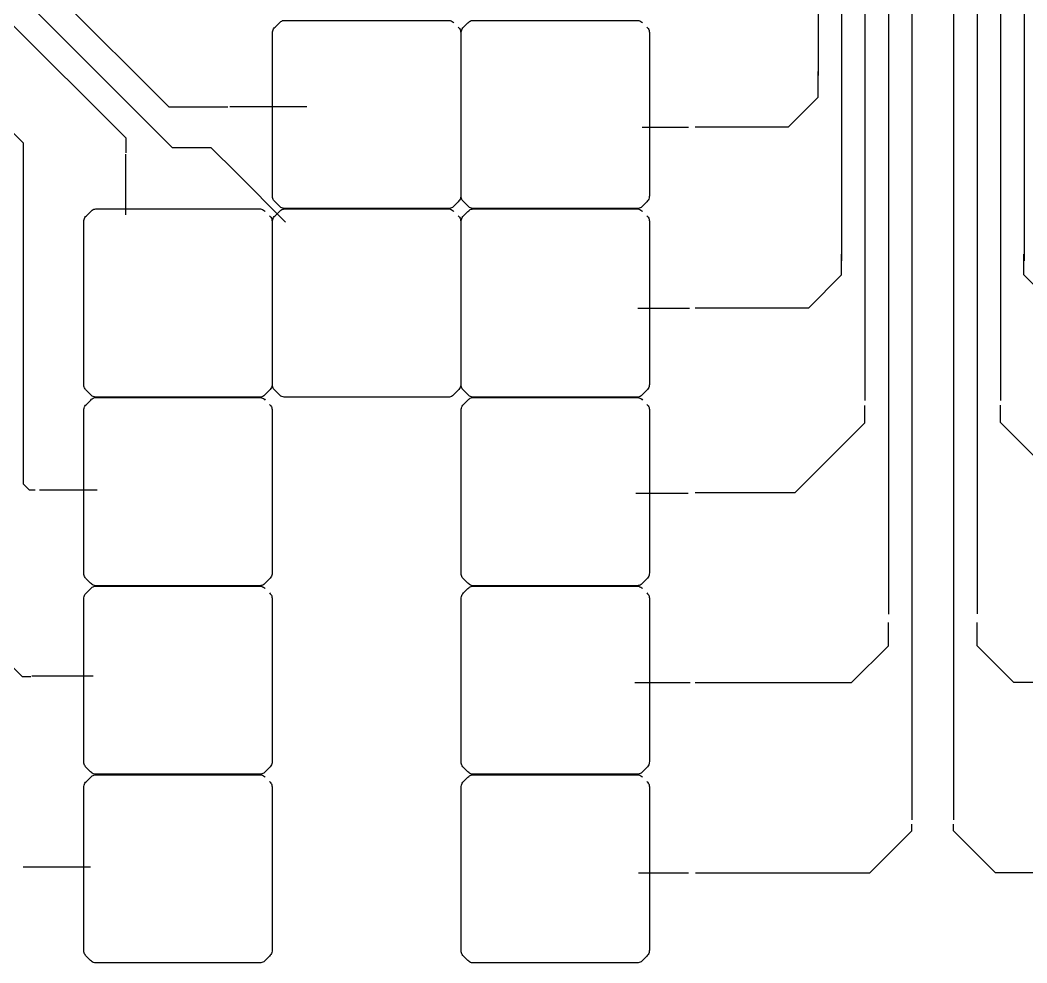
# Model space of a CAD drawing. Header units: millimetres. Extents: x -57500 to 57500, y -57500 to 57500.
# Drawn here: x -9732 to 995, y 9048 to 19095 of the extents above; entities that cross this region are included whole.
import ezdxf

# ---------------------------------------------------------------- set-up
doc = ezdxf.new("R2010")
doc.units = ezdxf.units.MM

msp = doc.modelspace()

# ---------------------------------------------------------------- linework, layer by layer
for p, q in [((-480.25, 33522.95), (-480.25, 12765.4)), ((-230.25, 33522.95), (-230.25, 10572.15)), ((214.65, 33523.4), (214.65, 10572.6)), ((464.65, 33523.4), (464.65, 12765.85)), ((-730.25, 33265.55), (-730.25, 15041.05)), ((714.65, 33266), (714.65, 15041.5)), ((-980.25, 32821), (-980.25, 16528.1)), ((964.65, 32821.45), (964.65, 16528.55)), ((-1230.25, 32238.2), (-1230.25, 18504.4)), ((-9610.95, 19633.5), (-8148.5, 18171.05)), ((-9730.3, 19357.9), (-8111.25, 17738.85)), ((-9875.05, 19109.5), (-8606.05, 17840.5)), ((-7040.602, 18980.615), (-7036.896, 18991.906)), ((-7036.896, 18991.906), (-7031.339, 19002.399)), ((-7031.339, 19002.399), (-7024.157, 19011.787)), ((-7024.157, 19011.787), (-7015.828, 19020.157)), ((-7015.828, 19020.157), (-6969.694, 19066.291)), ((-6969.694, 19066.291), (-6962.262, 19073.704)), ((-6962.262, 19073.704), (-6954.043, 19080.255)), ((-6954.043, 19080.255), (-6944.926, 19085.538)), ((-6944.926, 19085.538), (-6935.076, 19089.406)), ((-6935.076, 19089.406), (-6924.607, 19091.774)), ((-6924.607, 19091.774), (-6913.912, 19092.501)), ((-6913.912, 19092.501), (-5172.861, 19092.501)), ((-5172.861, 19092.501), (-5161.053, 19092.419)), ((-5161.053, 19092.419), (-5149.365, 19090.624)), ((-5149.365, 19090.624), (-5138.074, 19086.918)), ((-5138.074, 19086.918), (-5127.581, 19081.361)), ((-5127.581, 19081.361), (-5118.193, 19074.179)), ((-5118.193, 19074.179), (-5109.823, 19065.85)), ((-5063.689, 19019.716), (-5056.277, 19012.284)), ((-5056.277, 19012.284), (-5049.725, 19004.065)), ((-5049.725, 19004.065), (-5044.442, 18994.948)), ((-5044.442, 18994.948), (-5040.575, 18985.098)), ((-5030.602, 18980.615), (-5026.896, 18991.906)), ((-5026.896, 18991.906), (-5021.339, 19002.399)), ((-5021.339, 19002.399), (-5014.157, 19011.787)), ((-5014.157, 19011.787), (-5005.828, 19020.157)), ((-5005.828, 19020.157), (-4959.694, 19066.291)), ((-4959.694, 19066.291), (-4952.262, 19073.704)), ((-4952.262, 19073.704), (-4944.043, 19080.255)), ((-4944.043, 19080.255), (-4934.926, 19085.538)), ((-4934.926, 19085.538), (-4925.076, 19089.406)), ((-4925.076, 19089.406), (-4914.607, 19091.774)), ((-4914.607, 19091.774), (-4903.912, 19092.501)), ((-4903.912, 19092.501), (-3162.861, 19092.501)), ((-3162.861, 19092.501), (-3151.053, 19092.419)), ((-3151.053, 19092.419), (-3139.365, 19090.624)), ((-3139.365, 19090.624), (-3128.074, 19086.918)), ((-3128.074, 19086.918), (-3117.581, 19081.361)), ((-3117.581, 19081.361), (-3108.193, 19074.179)), ((-3108.193, 19074.179), (-3099.823, 19065.85)), ((-3053.689, 19019.716), (-3046.277, 19012.284)), ((-3046.277, 19012.284), (-3039.725, 19004.065)), ((-3039.725, 19004.065), (-3034.442, 18994.948)), ((-3034.442, 18994.948), (-3030.575, 18985.098)), ((-7042.479, 18957.119), (-7042.397, 18968.927)), ((-7042.479, 17216.069), (-7042.479, 18957.119)), ((-7042.397, 18968.927), (-7040.602, 18980.615)), ((-5040.575, 18985.098), (-5038.206, 18974.629)), ((-5038.206, 18974.629), (-5037.479, 18963.934)), ((-5037.479, 18963.934), (-5037.479, 17222.883)), ((-5032.479, 18957.119), (-5032.397, 18968.927)), ((-5032.479, 17216.069), (-5032.479, 18957.119)), ((-5032.397, 18968.927), (-5030.602, 18980.615)), ((-3030.575, 18985.098), (-3028.206, 18974.629)), ((-3028.206, 18974.629), (-3027.479, 18963.934)), ((-3027.479, 18963.934), (-3027.479, 17222.883)), ((-10758.15, 18845.95), (-9698.4, 17786.2)), ((-1230.4, 18273.75), (-1230.4, 18547.25)), ((-1546.3, 17957.85), (-1230.4, 18273.75)), ((-8148.5, 18171.05), (-7519.8, 18171.05)), ((-6676.8, 18169.2), (-7495.5, 18169.2)), ((-3104.7, 17954.05), (-2611.9, 17954.05)), ((-2537.55, 17957.85), (-1546.3, 17957.85)), ((-8606.05, 17840.5), (-8606.05, 17681.25)), ((-9698.4, 17786.2), (-9698.4, 14151.25)), ((-8111.25, 17738.85), (-7697.95, 17738.85)), ((-7697.95, 17738.85), (-7423.35, 17464.25)), ((-8606.75, 17018.9), (-8606.75, 17667.35)), ((-7423.1, 17464.05), (-6902.55, 16943.5)), ((-7041.752, 17205.373), (-7042.479, 17216.069)), ((-7039.384, 17194.905), (-7041.752, 17205.373)), ((-7035.516, 17185.055), (-7039.384, 17194.905)), ((-7030.233, 17175.937), (-7035.516, 17185.055)), ((-7023.682, 17167.718), (-7030.233, 17175.937)), ((-7016.269, 17160.286), (-7023.682, 17167.718)), ((-5055.801, 17168.215), (-5064.13, 17159.845)), ((-5048.619, 17177.603), (-5055.801, 17168.215)), ((-5043.062, 17188.096), (-5048.619, 17177.603)), ((-5039.357, 17199.387), (-5043.062, 17188.096)), ((-5037.562, 17211.075), (-5039.357, 17199.387)), ((-5037.479, 17222.883), (-5037.562, 17211.075)), ((-5031.752, 17205.373), (-5032.479, 17216.069)), ((-5029.384, 17194.905), (-5031.752, 17205.373)), ((-5025.516, 17185.055), (-5029.384, 17194.905)), ((-5020.233, 17175.937), (-5025.516, 17185.055)), ((-5013.682, 17167.718), (-5020.233, 17175.937)), ((-5006.269, 17160.286), (-5013.682, 17167.718)), ((-3045.801, 17168.215), (-3054.13, 17159.845)), ((-3038.619, 17177.603), (-3045.801, 17168.215)), ((-3033.062, 17188.096), (-3038.619, 17177.603)), ((-3029.357, 17199.387), (-3033.062, 17188.096)), ((-3027.562, 17211.075), (-3029.357, 17199.387)), ((-3027.479, 17222.883), (-3027.562, 17211.075)), ((-9025.828, 17010.157), (-8979.694, 17056.291)), ((-8979.694, 17056.291), (-8972.262, 17063.704)), ((-8972.262, 17063.704), (-8964.043, 17070.255)), ((-8964.043, 17070.255), (-8954.926, 17075.538)), ((-8954.926, 17075.538), (-8945.076, 17079.406)), ((-8945.076, 17079.406), (-8934.607, 17081.774)), ((-8934.607, 17081.774), (-8923.912, 17082.501)), ((-8923.912, 17082.501), (-7182.861, 17082.501)), ((-7182.861, 17082.501), (-7171.053, 17082.419)), ((-7171.053, 17082.419), (-7159.365, 17080.624)), ((-7159.365, 17080.624), (-7148.074, 17076.918)), ((-7148.074, 17076.918), (-7137.581, 17071.361)), ((-7137.581, 17071.361), (-7128.193, 17064.179)), ((-7128.193, 17064.179), (-7119.823, 17055.85)), ((-6970.135, 17114.152), (-7016.269, 17160.286)), ((-7015.828, 17010.157), (-6969.694, 17056.291)), ((-6961.766, 17105.823), (-6970.135, 17114.152)), ((-6969.694, 17056.291), (-6962.262, 17063.704)), ((-6962.262, 17063.704), (-6954.043, 17070.255)), ((-6952.377, 17098.641), (-6961.766, 17105.823)), ((-6954.043, 17070.255), (-6944.926, 17075.538)), ((-6941.884, 17093.084), (-6952.377, 17098.641)), ((-6944.926, 17075.538), (-6935.076, 17079.406)), ((-6930.593, 17089.379), (-6941.884, 17093.084)), ((-6935.076, 17079.406), (-6924.607, 17081.774)), ((-6918.905, 17087.584), (-6930.593, 17089.379)), ((-6924.607, 17081.774), (-6913.912, 17082.501)), ((-6907.098, 17087.501), (-6918.905, 17087.584)), ((-6913.912, 17082.501), (-5172.861, 17082.501)), ((-5166.047, 17087.501), (-6907.098, 17087.501)), ((-5172.861, 17082.501), (-5161.053, 17082.419)), ((-5155.351, 17088.228), (-5166.047, 17087.501)), ((-5161.053, 17082.419), (-5149.365, 17080.624)), ((-5144.883, 17090.597), (-5155.351, 17088.228)), ((-5149.365, 17080.624), (-5138.074, 17076.918)), ((-5135.033, 17094.464), (-5144.883, 17090.597)), ((-5138.074, 17076.918), (-5127.581, 17071.361)), ((-5125.915, 17099.747), (-5135.033, 17094.464)), ((-5127.581, 17071.361), (-5118.193, 17064.179)), ((-5117.696, 17106.299), (-5125.915, 17099.747)), ((-5118.193, 17064.179), (-5109.823, 17055.85)), ((-5110.264, 17113.711), (-5117.696, 17106.299)), ((-5064.13, 17159.845), (-5110.264, 17113.711)), ((-4960.135, 17114.152), (-5006.269, 17160.286)), ((-5005.828, 17010.157), (-4959.694, 17056.291)), ((-4951.766, 17105.823), (-4960.135, 17114.152)), ((-4959.694, 17056.291), (-4952.262, 17063.704)), ((-4952.262, 17063.704), (-4944.043, 17070.255)), ((-4942.377, 17098.641), (-4951.766, 17105.823)), ((-4944.043, 17070.255), (-4934.926, 17075.538)), ((-4931.884, 17093.084), (-4942.377, 17098.641)), ((-4934.926, 17075.538), (-4925.076, 17079.406)), ((-4920.593, 17089.379), (-4931.884, 17093.084)), ((-4925.076, 17079.406), (-4914.607, 17081.774)), ((-4908.905, 17087.584), (-4920.593, 17089.379)), ((-4914.607, 17081.774), (-4903.912, 17082.501)), ((-4897.098, 17087.501), (-4908.905, 17087.584)), ((-4903.912, 17082.501), (-3162.861, 17082.501)), ((-3156.047, 17087.501), (-4897.098, 17087.501)), ((-3162.861, 17082.501), (-3151.053, 17082.419)), ((-3145.351, 17088.228), (-3156.047, 17087.501)), ((-3151.053, 17082.419), (-3139.365, 17080.624)), ((-3134.883, 17090.597), (-3145.351, 17088.228)), ((-3139.365, 17080.624), (-3128.074, 17076.918)), ((-3125.033, 17094.464), (-3134.883, 17090.597)), ((-3128.074, 17076.918), (-3117.581, 17071.361)), ((-3115.915, 17099.747), (-3125.033, 17094.464)), ((-3117.581, 17071.361), (-3108.193, 17064.179)), ((-3107.696, 17106.299), (-3115.915, 17099.747)), ((-3108.193, 17064.179), (-3099.823, 17055.85)), ((-3100.264, 17113.711), (-3107.696, 17106.299)), ((-3054.13, 17159.845), (-3100.264, 17113.711)), ((-9052.479, 16947.119), (-9052.397, 16958.927)), ((-9052.397, 16958.927), (-9050.602, 16970.615)), ((-9050.602, 16970.615), (-9046.896, 16981.906)), ((-9046.896, 16981.906), (-9041.339, 16992.399)), ((-9041.339, 16992.399), (-9034.157, 17001.787)), ((-9034.157, 17001.787), (-9025.828, 17010.157)), ((-7073.689, 17009.716), (-7066.277, 17002.284)), ((-7066.277, 17002.284), (-7059.725, 16994.065)), ((-7059.725, 16994.065), (-7054.442, 16984.948)), ((-7054.442, 16984.948), (-7050.575, 16975.098)), ((-7050.575, 16975.098), (-7048.206, 16964.629)), ((-7048.206, 16964.629), (-7047.479, 16953.934)), ((-7047.479, 16953.934), (-7047.479, 15212.883)), ((-7042.479, 16947.119), (-7042.397, 16958.927)), ((-7042.397, 16958.927), (-7040.602, 16970.615)), ((-7040.602, 16970.615), (-7036.896, 16981.906)), ((-7036.896, 16981.906), (-7031.339, 16992.399)), ((-7031.339, 16992.399), (-7024.157, 17001.787)), ((-7024.157, 17001.787), (-7015.828, 17010.157)), ((-5063.689, 17009.716), (-5056.277, 17002.284)), ((-5056.277, 17002.284), (-5049.725, 16994.065)), ((-5049.725, 16994.065), (-5044.442, 16984.948)), ((-5044.442, 16984.948), (-5040.575, 16975.098)), ((-5040.575, 16975.098), (-5038.206, 16964.629)), ((-5038.206, 16964.629), (-5037.479, 16953.934)), ((-5037.479, 16953.934), (-5037.479, 15212.883)), ((-5032.479, 16947.119), (-5032.397, 16958.927)), ((-5032.397, 16958.927), (-5030.602, 16970.615)), ((-5030.602, 16970.615), (-5026.896, 16981.906)), ((-5026.896, 16981.906), (-5021.339, 16992.399)), ((-5021.339, 16992.399), (-5014.157, 17001.787)), ((-5014.157, 17001.787), (-5005.828, 17010.157)), ((-3053.689, 17009.716), (-3046.277, 17002.284)), ((-3046.277, 17002.284), (-3039.725, 16994.065)), ((-3039.725, 16994.065), (-3034.442, 16984.948)), ((-3034.442, 16984.948), (-3030.575, 16975.098)), ((-3030.575, 16975.098), (-3028.206, 16964.629)), ((-3028.206, 16964.629), (-3027.479, 16953.934)), ((-3027.479, 16953.934), (-3027.479, 15212.883)), ((-9052.479, 15206.069), (-9052.479, 16947.119)), ((-7042.479, 15206.069), (-7042.479, 16947.119)), ((-5032.479, 15206.069), (-5032.479, 16947.119)), ((-979.4, 16379.7), (-979.4, 16600.95)), ((963.8, 16380.15), (963.8, 16601.4)), ((-1329.1, 16030), (-979.4, 16379.7)), ((1313.5, 16030.45), (963.8, 16380.15)), ((-3148.45, 16026.6), (-2601.3, 16026.6)), ((-2537.55, 16030), (-1329.1, 16030)), ((-9051.752, 15195.373), (-9052.479, 15206.069)), ((-9049.384, 15184.905), (-9051.752, 15195.373)), ((-9045.516, 15175.055), (-9049.384, 15184.905)), ((-9040.233, 15165.937), (-9045.516, 15175.055)), ((-9033.682, 15157.718), (-9040.233, 15165.937)), ((-9026.269, 15150.286), (-9033.682, 15157.718)), ((-8980.135, 15104.152), (-9026.269, 15150.286)), ((-7074.13, 15149.845), (-7120.264, 15103.711)), ((-7065.801, 15158.215), (-7074.13, 15149.845)), ((-7058.619, 15167.603), (-7065.801, 15158.215)), ((-7053.062, 15178.096), (-7058.619, 15167.603)), ((-7049.357, 15189.387), (-7053.062, 15178.096)), ((-7047.562, 15201.075), (-7049.357, 15189.387)), ((-7047.479, 15212.883), (-7047.562, 15201.075)), ((-7041.752, 15195.373), (-7042.479, 15206.069)), ((-7039.384, 15184.905), (-7041.752, 15195.373)), ((-7035.516, 15175.055), (-7039.384, 15184.905)), ((-7030.233, 15165.937), (-7035.516, 15175.055)), ((-7023.682, 15157.718), (-7030.233, 15165.937)), ((-7016.269, 15150.286), (-7023.682, 15157.718)), ((-6970.135, 15104.152), (-7016.269, 15150.286)), ((-5064.13, 15149.845), (-5110.264, 15103.711)), ((-5055.801, 15158.215), (-5064.13, 15149.845)), ((-5048.619, 15167.603), (-5055.801, 15158.215)), ((-5043.062, 15178.096), (-5048.619, 15167.603)), ((-5039.357, 15189.387), (-5043.062, 15178.096)), ((-5037.562, 15201.075), (-5039.357, 15189.387)), ((-5037.479, 15212.883), (-5037.562, 15201.075)), ((-5031.752, 15195.373), (-5032.479, 15206.069)), ((-5029.384, 15184.905), (-5031.752, 15195.373)), ((-5025.516, 15175.055), (-5029.384, 15184.905)), ((-5020.233, 15165.937), (-5025.516, 15175.055)), ((-5013.682, 15157.718), (-5020.233, 15165.937)), ((-5006.269, 15150.286), (-5013.682, 15157.718)), ((-4960.135, 15104.152), (-5006.269, 15150.286)), ((-3054.13, 15149.845), (-3100.264, 15103.711)), ((-3045.801, 15158.215), (-3054.13, 15149.845)), ((-3038.619, 15167.603), (-3045.801, 15158.215)), ((-3033.062, 15178.096), (-3038.619, 15167.603)), ((-3029.357, 15189.387), (-3033.062, 15178.096)), ((-3027.562, 15201.075), (-3029.357, 15189.387)), ((-3027.479, 15212.883), (-3027.562, 15201.075)), ((-9025.828, 15000.157), (-8979.694, 15046.291)), ((-8971.766, 15095.823), (-8980.135, 15104.152)), ((-8979.694, 15046.291), (-8972.262, 15053.704)), ((-8972.262, 15053.704), (-8964.043, 15060.255)), ((-8962.377, 15088.641), (-8971.766, 15095.823)), ((-8964.043, 15060.255), (-8954.926, 15065.538)), ((-8951.884, 15083.084), (-8962.377, 15088.641)), ((-8954.926, 15065.538), (-8945.076, 15069.406)), ((-8940.593, 15079.379), (-8951.884, 15083.084)), ((-8945.076, 15069.406), (-8934.607, 15071.774)), ((-8928.905, 15077.584), (-8940.593, 15079.379)), ((-8934.607, 15071.774), (-8923.912, 15072.501)), ((-8917.098, 15077.501), (-8928.905, 15077.584)), ((-8923.912, 15072.501), (-7182.861, 15072.501)), ((-7176.047, 15077.501), (-8917.098, 15077.501)), ((-7182.861, 15072.501), (-7171.053, 15072.419)), ((-7165.351, 15078.228), (-7176.047, 15077.501)), ((-7171.053, 15072.419), (-7159.365, 15070.624)), ((-7154.883, 15080.597), (-7165.351, 15078.228)), ((-7159.365, 15070.624), (-7148.074, 15066.918)), ((-7145.033, 15084.464), (-7154.883, 15080.597)), ((-7148.074, 15066.918), (-7137.581, 15061.361)), ((-7135.915, 15089.747), (-7145.033, 15084.464)), ((-7137.581, 15061.361), (-7128.193, 15054.179)), ((-7127.696, 15096.299), (-7135.915, 15089.747)), ((-7128.193, 15054.179), (-7119.823, 15045.85)), ((-7120.264, 15103.711), (-7127.696, 15096.299)), ((-6961.766, 15095.823), (-6970.135, 15104.152)), ((-6952.377, 15088.641), (-6961.766, 15095.823)), ((-6941.884, 15083.084), (-6952.377, 15088.641)), ((-6930.593, 15079.379), (-6941.884, 15083.084)), ((-6918.905, 15077.584), (-6930.593, 15079.379)), ((-6907.098, 15077.501), (-6918.905, 15077.584)), ((-5166.047, 15077.501), (-6907.098, 15077.501)), ((-5155.351, 15078.228), (-5166.047, 15077.501)), ((-5144.883, 15080.597), (-5155.351, 15078.228)), ((-5135.033, 15084.464), (-5144.883, 15080.597)), ((-5125.915, 15089.747), (-5135.033, 15084.464)), ((-5117.696, 15096.299), (-5125.915, 15089.747)), ((-5110.264, 15103.711), (-5117.696, 15096.299)), ((-5005.828, 15000.157), (-4959.694, 15046.291)), ((-4951.766, 15095.823), (-4960.135, 15104.152)), ((-4959.694, 15046.291), (-4952.262, 15053.704)), ((-4952.262, 15053.704), (-4944.043, 15060.255)), ((-4942.377, 15088.641), (-4951.766, 15095.823)), ((-4944.043, 15060.255), (-4934.926, 15065.538)), ((-4931.884, 15083.084), (-4942.377, 15088.641)), ((-4934.926, 15065.538), (-4925.076, 15069.406)), ((-4920.593, 15079.379), (-4931.884, 15083.084)), ((-4925.076, 15069.406), (-4914.607, 15071.774)), ((-4908.905, 15077.584), (-4920.593, 15079.379)), ((-4914.607, 15071.774), (-4903.912, 15072.501)), ((-4897.098, 15077.501), (-4908.905, 15077.584)), ((-4903.912, 15072.501), (-3162.861, 15072.501)), ((-3156.047, 15077.501), (-4897.098, 15077.501)), ((-3162.861, 15072.501), (-3151.053, 15072.419)), ((-3145.351, 15078.228), (-3156.047, 15077.501)), ((-3151.053, 15072.419), (-3139.365, 15070.624)), ((-3134.883, 15080.597), (-3145.351, 15078.228)), ((-3139.365, 15070.624), (-3128.074, 15066.918)), ((-3125.033, 15084.464), (-3134.883, 15080.597)), ((-3128.074, 15066.918), (-3117.581, 15061.361)), ((-3115.915, 15089.747), (-3125.033, 15084.464)), ((-3117.581, 15061.361), (-3108.193, 15054.179)), ((-3107.696, 15096.299), (-3115.915, 15089.747)), ((-3108.193, 15054.179), (-3099.823, 15045.85)), ((-3100.264, 15103.711), (-3107.696, 15096.299)), ((-9052.479, 14937.119), (-9052.397, 14948.927)), ((-9052.479, 13196.069), (-9052.479, 14937.119)), ((-9052.397, 14948.927), (-9050.602, 14960.615)), ((-9050.602, 14960.615), (-9046.896, 14971.906)), ((-9046.896, 14971.906), (-9041.339, 14982.399)), ((-9041.339, 14982.399), (-9034.157, 14991.787)), ((-9034.157, 14991.787), (-9025.828, 15000.157)), ((-7073.689, 14999.716), (-7066.277, 14992.284)), ((-7066.277, 14992.284), (-7059.725, 14984.065)), ((-7059.725, 14984.065), (-7054.442, 14974.948)), ((-7054.442, 14974.948), (-7050.575, 14965.098)), ((-7050.575, 14965.098), (-7048.206, 14954.629)), ((-7048.206, 14954.629), (-7047.479, 14943.934)), ((-7047.479, 14943.934), (-7047.479, 13202.883)), ((-5032.479, 14937.119), (-5032.397, 14948.927)), ((-5032.479, 13196.069), (-5032.479, 14937.119)), ((-5032.397, 14948.927), (-5030.602, 14960.615)), ((-5030.602, 14960.615), (-5026.896, 14971.906)), ((-5026.896, 14971.906), (-5021.339, 14982.399)), ((-5021.339, 14982.399), (-5014.157, 14991.787)), ((-5014.157, 14991.787), (-5005.828, 15000.157)), ((-3053.689, 14999.716), (-3046.277, 14992.284)), ((-3046.277, 14992.284), (-3039.725, 14984.065)), ((-3039.725, 14984.065), (-3034.442, 14974.948)), ((-3034.442, 14974.948), (-3030.575, 14965.098)), ((-3030.575, 14965.098), (-3028.206, 14954.629)), ((-3028.206, 14954.629), (-3027.479, 14943.934)), ((-3027.479, 14943.934), (-3027.479, 13202.883)), ((-730.4, 14804.5), (-730.4, 14989.15)), ((714.8, 14804.95), (714.8, 14989.6)), ((-1474.25, 14060.65), (-730.4, 14804.5)), ((1458.65, 14061.1), (714.8, 14804.95)), ((-9698.4, 14151.25), (-9634.8, 14087.65)), ((-9634.8, 14087.65), (-9570.5, 14087.65)), ((-8910.1, 14086.6), (-9526.1, 14086.6)), ((-3170.95, 14054.05), (-2614.55, 14054.05)), ((-2539.05, 14060.65), (-1474.25, 14060.65)), ((-9051.752, 13185.373), (-9052.479, 13196.069)), ((-7047.479, 13202.883), (-7047.562, 13191.075)), ((-5031.752, 13185.373), (-5032.479, 13196.069)), ((-3027.479, 13202.883), (-3027.562, 13191.075)), ((-9049.384, 13174.905), (-9051.752, 13185.373)), ((-9045.516, 13165.055), (-9049.384, 13174.905)), ((-9040.233, 13155.937), (-9045.516, 13165.055)), ((-9033.682, 13147.718), (-9040.233, 13155.937)), ((-9026.269, 13140.286), (-9033.682, 13147.718)), ((-8980.135, 13094.152), (-9026.269, 13140.286)), ((-8971.766, 13085.823), (-8980.135, 13094.152)), ((-7120.264, 13093.711), (-7127.696, 13086.299)), ((-7074.13, 13139.845), (-7120.264, 13093.711)), ((-7065.801, 13148.215), (-7074.13, 13139.845)), ((-7058.619, 13157.603), (-7065.801, 13148.215)), ((-7053.062, 13168.096), (-7058.619, 13157.603)), ((-7049.357, 13179.387), (-7053.062, 13168.096)), ((-7047.562, 13191.075), (-7049.357, 13179.387)), ((-5029.384, 13174.905), (-5031.752, 13185.373)), ((-5025.516, 13165.055), (-5029.384, 13174.905)), ((-5020.233, 13155.937), (-5025.516, 13165.055)), ((-5013.682, 13147.718), (-5020.233, 13155.937)), ((-5006.269, 13140.286), (-5013.682, 13147.718)), ((-4960.135, 13094.152), (-5006.269, 13140.286)), ((-4951.766, 13085.823), (-4960.135, 13094.152)), ((-3100.264, 13093.711), (-3107.696, 13086.299)), ((-3054.13, 13139.845), (-3100.264, 13093.711)), ((-3045.801, 13148.215), (-3054.13, 13139.845)), ((-3038.619, 13157.603), (-3045.801, 13148.215)), ((-3033.062, 13168.096), (-3038.619, 13157.603)), ((-3029.357, 13179.387), (-3033.062, 13168.096)), ((-3027.562, 13191.075), (-3029.357, 13179.387)), ((-9041.339, 12972.399), (-9034.157, 12981.787)), ((-9034.157, 12981.787), (-9025.828, 12990.157)), ((-9025.828, 12990.157), (-8979.694, 13036.291)), ((-8979.694, 13036.291), (-8972.262, 13043.704)), ((-8972.262, 13043.704), (-8964.043, 13050.255)), ((-8962.377, 13078.641), (-8971.766, 13085.823)), ((-8964.043, 13050.255), (-8954.926, 13055.538)), ((-8951.884, 13073.084), (-8962.377, 13078.641)), ((-8954.926, 13055.538), (-8945.076, 13059.406)), ((-8940.593, 13069.379), (-8951.884, 13073.084)), ((-8945.076, 13059.406), (-8934.607, 13061.774)), ((-8928.905, 13067.584), (-8940.593, 13069.379)), ((-8934.607, 13061.774), (-8923.912, 13062.501)), ((-8917.098, 13067.501), (-8928.905, 13067.584)), ((-8923.912, 13062.501), (-7182.861, 13062.501)), ((-7176.047, 13067.501), (-8917.098, 13067.501)), ((-7182.861, 13062.501), (-7171.053, 13062.419)), ((-7165.351, 13068.228), (-7176.047, 13067.501)), ((-7171.053, 13062.419), (-7159.365, 13060.624)), ((-7154.883, 13070.597), (-7165.351, 13068.228)), ((-7159.365, 13060.624), (-7148.074, 13056.918)), ((-7145.033, 13074.464), (-7154.883, 13070.597)), ((-7148.074, 13056.918), (-7137.581, 13051.361)), ((-7135.915, 13079.747), (-7145.033, 13074.464)), ((-7137.581, 13051.361), (-7128.193, 13044.179)), ((-7127.696, 13086.299), (-7135.915, 13079.747)), ((-7128.193, 13044.179), (-7119.823, 13035.85)), ((-7073.689, 12989.716), (-7066.277, 12982.284)), ((-7066.277, 12982.284), (-7059.725, 12974.065)), ((-5021.339, 12972.399), (-5014.157, 12981.787)), ((-5014.157, 12981.787), (-5005.828, 12990.157)), ((-5005.828, 12990.157), (-4959.694, 13036.291)), ((-4959.694, 13036.291), (-4952.262, 13043.704)), ((-4952.262, 13043.704), (-4944.043, 13050.255)), ((-4942.377, 13078.641), (-4951.766, 13085.823)), ((-4944.043, 13050.255), (-4934.926, 13055.538)), ((-4931.884, 13073.084), (-4942.377, 13078.641)), ((-4934.926, 13055.538), (-4925.076, 13059.406)), ((-4920.593, 13069.379), (-4931.884, 13073.084)), ((-4925.076, 13059.406), (-4914.607, 13061.774)), ((-4908.905, 13067.584), (-4920.593, 13069.379)), ((-4914.607, 13061.774), (-4903.912, 13062.501)), ((-4897.098, 13067.501), (-4908.905, 13067.584)), ((-4903.912, 13062.501), (-3162.861, 13062.501)), ((-3156.047, 13067.501), (-4897.098, 13067.501)), ((-3162.861, 13062.501), (-3151.053, 13062.419)), ((-3145.351, 13068.228), (-3156.047, 13067.501)), ((-3151.053, 13062.419), (-3139.365, 13060.624)), ((-3134.883, 13070.597), (-3145.351, 13068.228)), ((-3139.365, 13060.624), (-3128.074, 13056.918)), ((-3125.033, 13074.464), (-3134.883, 13070.597)), ((-3128.074, 13056.918), (-3117.581, 13051.361)), ((-3115.915, 13079.747), (-3125.033, 13074.464)), ((-3117.581, 13051.361), (-3108.193, 13044.179)), ((-3107.696, 13086.299), (-3115.915, 13079.747)), ((-3108.193, 13044.179), (-3099.823, 13035.85)), ((-3053.689, 12989.716), (-3046.277, 12982.284)), ((-3046.277, 12982.284), (-3039.725, 12974.065)), ((-9052.479, 12927.119), (-9052.397, 12938.927)), ((-9052.479, 11186.069), (-9052.479, 12927.119)), ((-9052.397, 12938.927), (-9050.602, 12950.615)), ((-9050.602, 12950.615), (-9046.896, 12961.906)), ((-9046.896, 12961.906), (-9041.339, 12972.399)), ((-7059.725, 12974.065), (-7054.442, 12964.948)), ((-7054.442, 12964.948), (-7050.575, 12955.098)), ((-7050.575, 12955.098), (-7048.206, 12944.629)), ((-7048.206, 12944.629), (-7047.479, 12933.934)), ((-7047.479, 12933.934), (-7047.479, 11192.883)), ((-5032.479, 12927.119), (-5032.397, 12938.927)), ((-5032.479, 11186.069), (-5032.479, 12927.119)), ((-5032.397, 12938.927), (-5030.602, 12950.615)), ((-5030.602, 12950.615), (-5026.896, 12961.906)), ((-5026.896, 12961.906), (-5021.339, 12972.399)), ((-3039.725, 12974.065), (-3034.442, 12964.948)), ((-3034.442, 12964.948), (-3030.575, 12955.098)), ((-3030.575, 12955.098), (-3028.206, 12944.629)), ((-3028.206, 12944.629), (-3027.479, 12933.934)), ((-3027.479, 12933.934), (-3027.479, 11192.883)), ((-480.35, 12426.3), (-480.35, 12675.3)), ((464.75, 12426.75), (464.75, 12675.75)), ((-872.45, 12034.2), (-480.35, 12426.3)), ((856.85, 12034.65), (464.75, 12426.75)), ((-9920.15, 12310.65), (-9708.15, 12098.65)), ((-9708.15, 12098.65), (-9617.7, 12098.65)), ((-8952.5, 12104.8), (-9607.35, 12104.8)), ((-3181.55, 12033.85), (-2593.35, 12033.85)), ((-2537.55, 12034.2), (-872.45, 12034.2)), ((2521.95, 12034.65), (856.85, 12034.65)), ((-9051.752, 11175.373), (-9052.479, 11186.069)), ((-9049.384, 11164.905), (-9051.752, 11175.373)), ((-9045.516, 11155.055), (-9049.384, 11164.905)), ((-7053.062, 11158.096), (-7058.619, 11147.603)), ((-7049.357, 11169.387), (-7053.062, 11158.096)), ((-7047.562, 11181.075), (-7049.357, 11169.387)), ((-7047.479, 11192.883), (-7047.562, 11181.075)), ((-5031.752, 11175.373), (-5032.479, 11186.069)), ((-5029.384, 11164.905), (-5031.752, 11175.373)), ((-5025.516, 11155.055), (-5029.384, 11164.905)), ((-3033.062, 11158.096), (-3038.619, 11147.603)), ((-3029.357, 11169.387), (-3033.062, 11158.096)), ((-3027.562, 11181.075), (-3029.357, 11169.387)), ((-3027.479, 11192.883), (-3027.562, 11181.075)), ((-9040.233, 11145.937), (-9045.516, 11155.055)), ((-9033.682, 11137.718), (-9040.233, 11145.937)), ((-9026.269, 11130.286), (-9033.682, 11137.718)), ((-8980.135, 11084.152), (-9026.269, 11130.286)), ((-8971.766, 11075.823), (-8980.135, 11084.152)), ((-8962.377, 11068.641), (-8971.766, 11075.823)), ((-8951.884, 11063.084), (-8962.377, 11068.641)), ((-8954.926, 11045.538), (-8945.076, 11049.406)), ((-8940.593, 11059.379), (-8951.884, 11063.084)), ((-8945.076, 11049.406), (-8934.607, 11051.774)), ((-8928.905, 11057.584), (-8940.593, 11059.379)), ((-8934.607, 11051.774), (-8923.912, 11052.501)), ((-8917.098, 11057.501), (-8928.905, 11057.584)), ((-8923.912, 11052.501), (-7182.861, 11052.501)), ((-7176.047, 11057.501), (-8917.098, 11057.501)), ((-7182.861, 11052.501), (-7171.053, 11052.419)), ((-7165.351, 11058.228), (-7176.047, 11057.501)), ((-7171.053, 11052.419), (-7159.365, 11050.624)), ((-7154.883, 11060.597), (-7165.351, 11058.228)), ((-7159.365, 11050.624), (-7148.074, 11046.918)), ((-7145.033, 11064.464), (-7154.883, 11060.597)), ((-7135.915, 11069.747), (-7145.033, 11064.464)), ((-7127.696, 11076.299), (-7135.915, 11069.747)), ((-7120.264, 11083.711), (-7127.696, 11076.299)), ((-7074.13, 11129.845), (-7120.264, 11083.711)), ((-7065.801, 11138.215), (-7074.13, 11129.845)), ((-7058.619, 11147.603), (-7065.801, 11138.215)), ((-5020.233, 11145.937), (-5025.516, 11155.055)), ((-5013.682, 11137.718), (-5020.233, 11145.937)), ((-5006.269, 11130.286), (-5013.682, 11137.718)), ((-4960.135, 11084.152), (-5006.269, 11130.286)), ((-4951.766, 11075.823), (-4960.135, 11084.152)), ((-4942.377, 11068.641), (-4951.766, 11075.823)), ((-4931.884, 11063.084), (-4942.377, 11068.641)), ((-4934.926, 11045.538), (-4925.076, 11049.406)), ((-4920.593, 11059.379), (-4931.884, 11063.084)), ((-4925.076, 11049.406), (-4914.607, 11051.774)), ((-4908.905, 11057.584), (-4920.593, 11059.379)), ((-4914.607, 11051.774), (-4903.912, 11052.501)), ((-4897.098, 11057.501), (-4908.905, 11057.584)), ((-4903.912, 11052.501), (-3162.861, 11052.501)), ((-3156.047, 11057.501), (-4897.098, 11057.501)), ((-3162.861, 11052.501), (-3151.053, 11052.419)), ((-3145.351, 11058.228), (-3156.047, 11057.501)), ((-3151.053, 11052.419), (-3139.365, 11050.624)), ((-3134.883, 11060.597), (-3145.351, 11058.228)), ((-3139.365, 11050.624), (-3128.074, 11046.918)), ((-3125.033, 11064.464), (-3134.883, 11060.597)), ((-3115.915, 11069.747), (-3125.033, 11064.464)), ((-3107.696, 11076.299), (-3115.915, 11069.747)), ((-3100.264, 11083.711), (-3107.696, 11076.299)), ((-3054.13, 11129.845), (-3100.264, 11083.711)), ((-3045.801, 11138.215), (-3054.13, 11129.845)), ((-3038.619, 11147.603), (-3045.801, 11138.215)), ((-9050.602, 10940.615), (-9046.896, 10951.906)), ((-9046.896, 10951.906), (-9041.339, 10962.399)), ((-9041.339, 10962.399), (-9034.157, 10971.787)), ((-9034.157, 10971.787), (-9025.828, 10980.157)), ((-9025.828, 10980.157), (-8979.694, 11026.291)), ((-8979.694, 11026.291), (-8972.262, 11033.704)), ((-8972.262, 11033.704), (-8964.043, 11040.255)), ((-8964.043, 11040.255), (-8954.926, 11045.538)), ((-7148.074, 11046.918), (-7137.581, 11041.361)), ((-7137.581, 11041.361), (-7128.193, 11034.179)), ((-7128.193, 11034.179), (-7119.823, 11025.85)), ((-7073.689, 10979.716), (-7066.277, 10972.284)), ((-7066.277, 10972.284), (-7059.725, 10964.065)), ((-7059.725, 10964.065), (-7054.442, 10954.948)), ((-7054.442, 10954.948), (-7050.575, 10945.098)), ((-7050.575, 10945.098), (-7048.206, 10934.629)), ((-5030.602, 10940.615), (-5026.896, 10951.906)), ((-5026.896, 10951.906), (-5021.339, 10962.399)), ((-5021.339, 10962.399), (-5014.157, 10971.787)), ((-5014.157, 10971.787), (-5005.828, 10980.157)), ((-5005.828, 10980.157), (-4959.694, 11026.291)), ((-4959.694, 11026.291), (-4952.262, 11033.704)), ((-4952.262, 11033.704), (-4944.043, 11040.255)), ((-4944.043, 11040.255), (-4934.926, 11045.538)), ((-3128.074, 11046.918), (-3117.581, 11041.361)), ((-3117.581, 11041.361), (-3108.193, 11034.179)), ((-3108.193, 11034.179), (-3099.823, 11025.85)), ((-3053.689, 10979.716), (-3046.277, 10972.284)), ((-3046.277, 10972.284), (-3039.725, 10964.065)), ((-3039.725, 10964.065), (-3034.442, 10954.948)), ((-3034.442, 10954.948), (-3030.575, 10945.098)), ((-3030.575, 10945.098), (-3028.206, 10934.629)), ((-9052.479, 10917.119), (-9052.397, 10928.927)), ((-9052.479, 9176.069), (-9052.479, 10917.119)), ((-9052.397, 10928.927), (-9050.602, 10940.615)), ((-7048.206, 10934.629), (-7047.479, 10923.934)), ((-7047.479, 10923.934), (-7047.479, 9182.883)), ((-5032.479, 10917.119), (-5032.397, 10928.927)), ((-5032.479, 9176.069), (-5032.479, 10917.119)), ((-5032.397, 10928.927), (-5030.602, 10940.615)), ((-3028.206, 10934.629), (-3027.479, 10923.934)), ((-3027.479, 10923.934), (-3027.479, 9182.883)), ((-230.15, 10455.15), (-230.15, 10524.45)), ((214.55, 10455.6), (214.55, 10524.9)), ((-677.45, 10007.85), (-230.15, 10455.15)), ((661.85, 10008.3), (214.55, 10455.6)), ((-8983.5, 10067.45), (-9699.4, 10067.45)), ((-3144.45, 10005.7), (-2609.25, 10005.7)), ((-2534.9, 10007.85), (-677.45, 10007.85)), ((2519.3, 10008.3), (661.85, 10008.3)), ((-9051.752, 9165.373), (-9052.479, 9176.069)), ((-9049.384, 9154.905), (-9051.752, 9165.373)), ((-9045.516, 9145.055), (-9049.384, 9154.905)), ((-9040.233, 9135.937), (-9045.516, 9145.055)), ((-9033.682, 9127.718), (-9040.233, 9135.937)), ((-9026.269, 9120.286), (-9033.682, 9127.718)), ((-8980.135, 9074.152), (-9026.269, 9120.286)), ((-7074.13, 9119.845), (-7120.264, 9073.711)), ((-7065.801, 9128.215), (-7074.13, 9119.845)), ((-7058.619, 9137.603), (-7065.801, 9128.215)), ((-7053.062, 9148.096), (-7058.619, 9137.603)), ((-7049.357, 9159.387), (-7053.062, 9148.096)), ((-7047.562, 9171.075), (-7049.357, 9159.387)), ((-7047.479, 9182.883), (-7047.562, 9171.075)), ((-5031.752, 9165.373), (-5032.479, 9176.069)), ((-5029.384, 9154.905), (-5031.752, 9165.373)), ((-5025.516, 9145.055), (-5029.384, 9154.905)), ((-5020.233, 9135.937), (-5025.516, 9145.055)), ((-5013.682, 9127.718), (-5020.233, 9135.937)), ((-5006.269, 9120.286), (-5013.682, 9127.718)), ((-4960.135, 9074.152), (-5006.269, 9120.286)), ((-3054.13, 9119.845), (-3100.264, 9073.711)), ((-3045.801, 9128.215), (-3054.13, 9119.845)), ((-3038.619, 9137.603), (-3045.801, 9128.215)), ((-3033.062, 9148.096), (-3038.619, 9137.603)), ((-3029.357, 9159.387), (-3033.062, 9148.096)), ((-3027.562, 9171.075), (-3029.357, 9159.387)), ((-3027.479, 9182.883), (-3027.562, 9171.075)), ((-8971.766, 9065.823), (-8980.135, 9074.152)), ((-8962.377, 9058.641), (-8971.766, 9065.823)), ((-8951.884, 9053.084), (-8962.377, 9058.641)), ((-8940.593, 9049.379), (-8951.884, 9053.084)), ((-8928.905, 9047.584), (-8940.593, 9049.379)), ((-8917.098, 9047.501), (-8928.905, 9047.584)), ((-7176.047, 9047.501), (-8917.098, 9047.501)), ((-7165.351, 9048.228), (-7176.047, 9047.501)), ((-7154.883, 9050.597), (-7165.351, 9048.228)), ((-7145.033, 9054.464), (-7154.883, 9050.597)), ((-7135.915, 9059.747), (-7145.033, 9054.464)), ((-7127.696, 9066.299), (-7135.915, 9059.747)), ((-7120.264, 9073.711), (-7127.696, 9066.299)), ((-4951.766, 9065.823), (-4960.135, 9074.152)), ((-4942.377, 9058.641), (-4951.766, 9065.823)), ((-4931.884, 9053.084), (-4942.377, 9058.641)), ((-4920.593, 9049.379), (-4931.884, 9053.084)), ((-4908.905, 9047.584), (-4920.593, 9049.379)), ((-4897.098, 9047.501), (-4908.905, 9047.584)), ((-3156.047, 9047.501), (-4897.098, 9047.501)), ((-3145.351, 9048.228), (-3156.047, 9047.501)), ((-3134.883, 9050.597), (-3145.351, 9048.228)), ((-3125.033, 9054.464), (-3134.883, 9050.597)), ((-3115.915, 9059.747), (-3125.033, 9054.464)), ((-3107.696, 9066.299), (-3115.915, 9059.747)), ((-3100.264, 9073.711), (-3107.696, 9066.299))]:
    msp.add_line(p, q)

doc.saveas('drawing.dxf')
